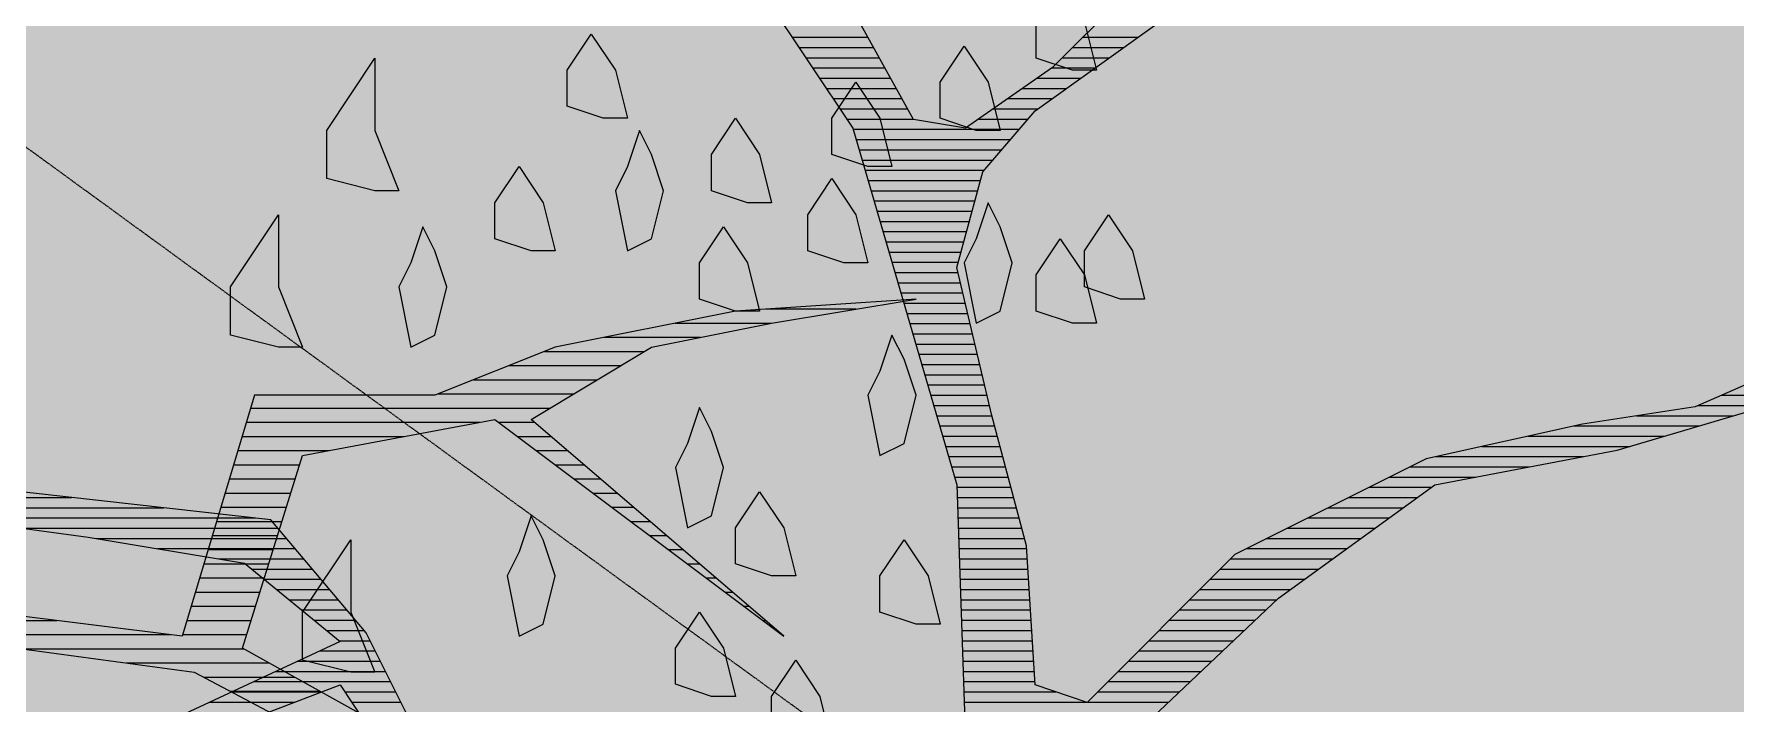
# Model space of a CAD drawing. Header units: millimetres. Extents: x -249630 to 95394, y -188036 to 109963.
# Drawn here: x -96741 to -95658, y 52581 to 53007 of the extents above; entities that cross this region are included whole.
import ezdxf

# ---------------------------------------------------------------- set-up
doc = ezdxf.new("R2010")
doc.units = ezdxf.units.MM
doc.linetypes.add('HIDDEN2', pattern=[4.7625, 3.175, -1.5875])
doc.layers.add('Arboles', color=86, linetype='Continuous')
doc.layers.add('Layer2', color=8, linetype='Continuous')

# ---------------------------------------------------------------- blocks, each defined once
blk = doc.blocks.new('A1')
at = {"color": 251}
for p, q in [((7.8663, 10.4481), (7.9405, 10.4481)), ((8.1507, 10.4481), (8.205, 10.4481)), ((7.873, 10.4381), (7.946, 10.4381)), ((8.1407, 10.4381), (8.191, 10.4381)), ((7.8797, 10.4281), (7.9516, 10.4281)), ((8.1307, 10.4281), (8.177, 10.4281)), ((7.8863, 10.4181), (7.9572, 10.4181)), ((8.1205, 10.4181), (8.163, 10.4181)), ((7.893, 10.4081), (7.9627, 10.4081)), ((7.8997, 10.3981), (7.9683, 10.3981)), ((8.0919, 10.3981), (8.135, 10.3981)), ((8.1062, 10.4081), (8.149, 10.4081)), ((7.9063, 10.3881), (7.9738, 10.3881)), ((8.0776, 10.3881), (8.121, 10.3881)), ((7.913, 10.3781), (7.9794, 10.3781)), ((8.0633, 10.3781), (8.107, 10.3781)), ((7.9197, 10.3681), (7.9849, 10.3681)), ((8.0491, 10.3681), (8.0974, 10.3681)), ((7.926, 10.3581), (8.0888, 10.3581)), ((7.9289, 10.3481), (8.0802, 10.3481)), ((7.9318, 10.3381), (8.0717, 10.3381)), ((7.9347, 10.3281), (8.0631, 10.3281)), ((7.9377, 10.3181), (8.0545, 10.3181)), ((7.9406, 10.3081), (8.0509, 10.3081)), ((7.9435, 10.2981), (8.0482, 10.2981)), ((7.9465, 10.2881), (8.0455, 10.2881)), ((7.9494, 10.2781), (8.0427, 10.2781)), ((7.9523, 10.2681), (8.04, 10.2681)), ((7.9552, 10.2581), (8.0373, 10.2581)), ((7.9582, 10.2481), (8.0345, 10.2481)), ((7.9611, 10.2381), (8.0318, 10.2381)), ((7.964, 10.2281), (8.0291, 10.2281)), ((7.9669, 10.2181), (8.0289, 10.2181)), ((7.9699, 10.2081), (8.0312, 10.2081)), ((7.9728, 10.1981), (8.0336, 10.1981)), ((7.9757, 10.1881), (8.0359, 10.1881)), ((7.9786, 10.1781), (8.0383, 10.1781)), ((7.9816, 10.1681), (8.0406, 10.1681)), ((7.9845, 10.1581), (8.043, 10.1581)), ((7.9874, 10.1481), (8.0454, 10.1481)), ((7.9904, 10.1381), (8.0477, 10.1381)), ((7.9933, 10.1281), (8.0501, 10.1281)), ((7.9962, 10.1181), (8.0524, 10.1181)), ((7.9991, 10.1081), (8.0548, 10.1081)), ((8.0021, 10.0981), (8.0571, 10.0981)), ((8.776, 10.0981), (8.855, 10.0981)), ((8.005, 10.0881), (8.0595, 10.0881)), ((8.7531, 10.0881), (8.8213, 10.0881)), ((8.0079, 10.0781), (8.0618, 10.0781)), ((8.6928, 10.0781), (8.7875, 10.0781)), ((8.0108, 10.0681), (8.0645, 10.0681)), ((8.6316, 10.0681), (8.7538, 10.0681)), ((8.0138, 10.0581), (8.0672, 10.0581)), ((8.0167, 10.0481), (8.0698, 10.0481)), ((8.5416, 10.0481), (8.6863, 10.0481)), ((8.5866, 10.0581), (8.72, 10.0581)), ((8.0196, 10.0381), (8.0725, 10.0381)), ((8.4966, 10.0381), (8.6406, 10.0381)), ((8.0225, 10.0281), (8.0752, 10.0281)), ((8.4712, 10.0281), (8.5881, 10.0281)), ((8.0255, 10.0181), (8.0778, 10.0181)), ((8.4512, 10.0181), (8.5356, 10.0181)), ((8.0278, 10.0081), (8.0805, 10.0081)), ((8.4312, 10.0081), (8.4922, 10.0081)), ((6.9151, 9.9981), (7.1609, 9.9981)), ((6.9383, 9.9881), (7.2509, 9.9881)), ((8.0281, 9.9981), (8.0832, 9.9981)), ((8.0285, 9.9881), (8.0858, 9.9881)), ((8.3912, 9.9881), (8.4645, 9.9881)), ((8.4112, 9.9981), (8.4783, 9.9981)), ((7.0403, 9.9781), (7.3409, 9.9781)), ((8.0288, 9.9781), (8.0885, 9.9781)), ((8.3712, 9.9781), (8.4506, 9.9781)), ((7.1137, 9.9681), (7.363, 9.9681)), ((8.0291, 9.9681), (8.0912, 9.9681)), ((8.3512, 9.9681), (8.4368, 9.9681)), ((7.1852, 9.9581), (7.3714, 9.9581)), ((8.0295, 9.9581), (8.0938, 9.9581)), ((8.3312, 9.9581), (8.423, 9.9581)), ((7.2452, 9.9481), (7.3799, 9.9481)), ((8.0298, 9.9481), (8.0959, 9.9481)), ((8.3112, 9.9481), (8.4091, 9.9481)), ((7.3052, 9.9381), (7.3883, 9.9381)), ((7.3375, 9.9281), (7.3968, 9.9281)), ((8.0301, 9.9381), (8.0965, 9.9381)), ((8.0305, 9.9281), (8.0972, 9.9281)), ((8.2855, 9.9281), (8.3814, 9.9281)), ((8.2955, 9.9381), (8.3953, 9.9381)), ((7.3497, 9.9181), (7.4053, 9.9181)), ((8.0308, 9.9181), (8.0978, 9.9181)), ((8.2755, 9.9181), (8.3676, 9.9181)), ((7.3619, 9.9081), (7.4137, 9.9081)), ((8.0311, 9.9081), (8.0984, 9.9081)), ((8.2655, 9.9081), (8.3537, 9.9081)), ((7.3742, 9.8981), (7.4222, 9.8981)), ((8.0315, 9.8981), (8.099, 9.8981)), ((8.2555, 9.8981), (8.3405, 9.8981)), ((7.3864, 9.8881), (7.4306, 9.8881)), ((8.0318, 9.8881), (8.0997, 9.8881)), ((8.2455, 9.8881), (8.3299, 9.8881)), ((7.3986, 9.8781), (7.4391, 9.8781)), ((7.4108, 9.8681), (7.4476, 9.8681)), ((8.0321, 9.8781), (8.1003, 9.8781)), ((8.0325, 9.8681), (8.1009, 9.8681)), ((8.2255, 9.8681), (8.3088, 9.8681)), ((8.2355, 9.8781), (8.3194, 9.8781)), ((7.423, 9.8581), (7.4533, 9.8581)), ((8.0328, 9.8581), (8.1015, 9.8581)), ((8.2155, 9.8581), (8.2982, 9.8581)), ((7.404, 9.8481), (7.4583, 9.8481)), ((8.0331, 9.8481), (8.1022, 9.8481)), ((8.2055, 9.8481), (8.2877, 9.8481)), ((7.3824, 9.8381), (7.4633, 9.8381)), ((8.0335, 9.8381), (8.1028, 9.8381)), ((8.1955, 9.8381), (8.2771, 9.8381)), ((7.3609, 9.8281), (7.4683, 9.8281)), ((8.0338, 9.8281), (8.1034, 9.8281)), ((8.1855, 9.8281), (8.2666, 9.8281)), ((7.3178, 9.8081), (7.4061, 9.8081)), ((7.3394, 9.8181), (7.4733, 9.8181)), ((7.4284, 9.8081), (7.4783, 9.8081)), ((8.0341, 9.8181), (8.104, 9.8181)), ((8.0345, 9.8081), (8.1245, 9.8081)), ((8.1655, 9.8081), (8.2455, 9.8081)), ((8.1755, 9.8181), (8.256, 9.8181)), ((7.2963, 9.7981), (7.3798, 9.7981)), ((7.4351, 9.7981), (7.4833, 9.7981)), ((8.0348, 9.7981), (8.1545, 9.7981)), ((8.1555, 9.7981), (8.2349, 9.7981)), ((9.2435, 9.3981), (9.3116, 9.3981)), ((9.308, 9.4081), (9.3715, 9.4081)), ((9.1935, 9.3881), (9.2616, 9.3881)), ((9.1511, 9.3781), (9.2217, 9.3781)), ((9.1261, 9.3681), (9.205, 9.3681)), ((9.1011, 9.3581), (9.1884, 9.3581)), ((8.9434, 9.3381), (9.155, 9.3381)), ((9.0761, 9.3481), (9.1717, 9.3481)), ((8.9404, 9.3281), (9.1055, 9.3281)), ((9.1189, 9.3281), (9.1441, 9.3281)), ((8.9374, 9.3181), (9.0521, 9.3181)), ((9.1322, 9.3181), (9.1558, 9.3181)), ((8.9344, 9.3081), (8.9988, 9.3081)), ((9.1456, 9.3081), (9.1674, 9.3081)), ((8.9314, 9.2981), (8.9781, 9.2981)), ((9.1589, 9.2981), (9.1791, 9.2981)), ((8.9254, 9.2781), (8.9719, 9.2781)), ((8.9284, 9.2881), (8.975, 9.2881)), ((9.1722, 9.2881), (9.1908, 9.2881)), ((9.1856, 9.2781), (9.2024, 9.2781)), ((8.9224, 9.2681), (8.9687, 9.2681)), ((9.1989, 9.2681), (9.2141, 9.2681)), ((8.9194, 9.2581), (8.9656, 9.2581)), ((9.2122, 9.2581), (9.2257, 9.2581)), ((8.9164, 9.2481), (8.9625, 9.2481)), ((9.2256, 9.2481), (9.2374, 9.2481)), ((8.9134, 9.2381), (8.9594, 9.2381)), ((9.2389, 9.2381), (9.2491, 9.2381)), ((8.9074, 9.2181), (8.9531, 9.2181)), ((8.9104, 9.2281), (8.9562, 9.2281)), ((9.2522, 9.2281), (9.2607, 9.2281)), ((9.2656, 9.2181), (9.2724, 9.2181)), ((9.3118, 9.2195), (9.2863, 9.228)), ((8.9044, 9.2081), (8.95, 9.2081)), ((9.2789, 9.2081), (9.2841, 9.2081)), ((8.9014, 9.1981), (8.9469, 9.1981)), ((9.2922, 9.1981), (9.2957, 9.1981)), ((8.466, 9.1881), (8.8067, 9.1881)), ((8.8984, 9.1881), (8.9437, 9.1881)), ((9.3056, 9.1881), (9.3074, 9.1881)), ((8.6912, 9.1781), (8.8867, 9.1781)), ((8.8954, 9.1781), (8.9406, 9.1781)), ((9.3189, 9.1781), (9.3191, 9.1781)), ((8.7821, 9.1681), (8.9384, 9.1681)), ((8.8555, 9.1581), (8.9564, 9.1581)), ((9.0142, 9.1515), (8.9802, 9.16)), ((8.9101, 9.1481), (8.9744, 9.1481)), ((9.0312, 9.1515), (9.0142, 9.1515)), ((8.9291, 9.1381), (8.9924, 9.1381))]:
    blk.add_line(p, q, dxfattribs=at)
at = {"layer": 'Arboles', "color": 7}
for p, q in [((7.7556, 10.6142), (7.9257, 10.3591)), ((7.9852, 10.3676), (7.9002, 10.5206)), ((8.1893, 10.4866), (8.1213, 10.4186)), ((8.1043, 10.3761), (8.2233, 10.4611)), ((8.1213, 10.4186), (8.0362, 10.3591)), ((8.0532, 10.3165), (8.1043, 10.3761)), ((8.0362, 10.3591), (7.9852, 10.3676)), ((7.9257, 10.3591), (8.0277, 10.0104)), ((8.0277, 10.223), (8.0532, 10.3165)), ((8.0617, 10.0784), (8.0277, 10.223)), ((8.8866, 10.1465), (8.7505, 10.0869)), ((8.674, 10.0444), (8.9036, 10.1124)), ((8.7505, 10.0869), (8.64, 10.0699)), ((8.0957, 9.9509), (8.0617, 10.0784)), ((8.64, 10.0699), (8.4869, 10.0359)), ((8.4869, 10.0359), (8.2998, 9.9424)), ((8.4954, 10.0104), (8.674, 10.0444)), ((7.3559, 9.9764), (6.9732, 10.0189)), ((8.0277, 10.0104), (8.0362, 9.7553)), ((8.3424, 9.8998), (8.4954, 10.0104)), ((6.9902, 9.9849), (7.1773, 9.9594)), ((7.4494, 9.8658), (7.3559, 9.9764)), ((7.1773, 9.9594), (7.3304, 9.9339)), ((8.1043, 9.8148), (8.0957, 9.9509)), ((8.2998, 9.9424), (8.1553, 9.7978)), ((7.3304, 9.9339), (7.4239, 9.8573)), ((8.1808, 9.7468), (8.3424, 9.8998)), ((7.4239, 9.8573), (7.1858, 9.7468)), ((7.5175, 9.7298), (7.4494, 9.8658)), ((7.1773, 9.7213), (7.4239, 9.8148)), ((7.4239, 9.8148), (7.509, 9.6872)), ((8.1553, 9.7978), (8.1043, 9.8148)), ((9.4139, 9.4151), (9.2863, 9.4066)), ((9.3118, 9.3981), (9.4139, 9.4151)), ((9.2863, 9.4066), (9.1587, 9.3811)), ((9.2268, 9.3811), (9.3118, 9.3981)), ((9.1587, 9.3811), (9.0737, 9.3471)), ((9.1417, 9.3301), (9.2268, 9.3811)), ((8.9461, 9.3471), (8.8951, 9.177)), ((9.0737, 9.3471), (8.9461, 9.3471)), ((8.9802, 9.3046), (9.1162, 9.3301)), ((9.1162, 9.3301), (9.3203, 9.177)), ((9.3203, 9.177), (9.1417, 9.3301)), ((8.9376, 9.1685), (8.9802, 9.3046)), ((8.8951, 9.177), (8.691, 9.2025)), ((8.7165, 9.177), (8.9036, 9.1515)), ((9.0907, 9.0835), (8.9376, 9.1685)), ((8.9036, 9.1515), (9.0652, 9.0664))]:
    blk.add_line(p, q, dxfattribs=at)
at = {"layer": 'Arboles'}
for p, q in [((9.1672, 9.5767), (9.1842, 9.6022)), ((9.1842, 9.6022), (9.2013, 9.5767)), ((9.4989, 9.5852), (9.4989, 9.6107)), ((9.5329, 9.6107), (9.5414, 9.5767)), ((9.4309, 9.5682), (9.4479, 9.5937)), ((9.4479, 9.5937), (9.4649, 9.5682)), ((8.9972, 9.5342), (9.0312, 9.5852)), ((9.0312, 9.5852), (9.0312, 9.5342)), ((9.5244, 9.5767), (9.4989, 9.5852)), ((9.1672, 9.5512), (9.1672, 9.5767)), ((9.2013, 9.5767), (9.2098, 9.5427)), ((9.3543, 9.5427), (9.3713, 9.5682)), ((9.3713, 9.5682), (9.3883, 9.5427)), ((9.4309, 9.5427), (9.4309, 9.5682)), ((9.4649, 9.5682), (9.4734, 9.5342)), ((9.5414, 9.5767), (9.5244, 9.5767)), ((9.1928, 9.5427), (9.1672, 9.5512)), ((9.2098, 9.5427), (9.1928, 9.5427)), ((9.2693, 9.5172), (9.2863, 9.5427)), ((9.2863, 9.5427), (9.3033, 9.5172)), ((9.3543, 9.5172), (9.3543, 9.5427)), ((9.3883, 9.5427), (9.3968, 9.5087)), ((9.4564, 9.5342), (9.4309, 9.5427)), ((8.9972, 9.5002), (8.9972, 9.5342)), ((9.0312, 9.5342), (9.0482, 9.4916)), ((9.2183, 9.5342), (9.2098, 9.5087)), ((9.2268, 9.5172), (9.2183, 9.5342)), ((9.4734, 9.5342), (9.4564, 9.5342)), ((9.1162, 9.4831), (9.1332, 9.5087)), ((9.1332, 9.5087), (9.1502, 9.4831)), ((9.2098, 9.5087), (9.2013, 9.4916)), ((9.2353, 9.4916), (9.2268, 9.5172)), ((9.2693, 9.4916), (9.2693, 9.5172)), ((9.3033, 9.5172), (9.3118, 9.4831)), ((9.3798, 9.5087), (9.3543, 9.5172)), ((9.3968, 9.5087), (9.3798, 9.5087)), ((9.0312, 9.4916), (8.9972, 9.5002)), ((9.3373, 9.4746), (9.3543, 9.5002)), ((9.3543, 9.5002), (9.3713, 9.4746)), ((9.0482, 9.4916), (9.0312, 9.4916)), ((9.1162, 9.4576), (9.1162, 9.4831)), ((9.1502, 9.4831), (9.1587, 9.4491)), ((9.2013, 9.4916), (9.2098, 9.4491)), ((9.2268, 9.4576), (9.2353, 9.4916)), ((9.2948, 9.4831), (9.2693, 9.4916)), ((9.3118, 9.4831), (9.2948, 9.4831)), ((9.4649, 9.4831), (9.4564, 9.4576)), ((9.4734, 9.4661), (9.4649, 9.4831)), ((8.9291, 9.4236), (8.9631, 9.4746)), ((8.9631, 9.4746), (8.9631, 9.4236)), ((9.3373, 9.4491), (9.3373, 9.4746)), ((9.3713, 9.4746), (9.3798, 9.4406)), ((9.5329, 9.4491), (9.5499, 9.4746)), ((9.5499, 9.4746), (9.5669, 9.4491)), ((9.0652, 9.4661), (9.0567, 9.4406)), ((9.0737, 9.4491), (9.0652, 9.4661)), ((9.2608, 9.4406), (9.2778, 9.4661)), ((9.2778, 9.4661), (9.2948, 9.4406)), ((9.4819, 9.4406), (9.4734, 9.4661)), ((9.0822, 9.4236), (9.0737, 9.4491)), ((9.1417, 9.4491), (9.1162, 9.4576)), ((9.1587, 9.4491), (9.1417, 9.4491)), ((9.2098, 9.4491), (9.2268, 9.4576)), ((9.3628, 9.4406), (9.3373, 9.4491)), ((9.4564, 9.4576), (9.4479, 9.4406)), ((9.4989, 9.4321), (9.5159, 9.4576)), ((9.5159, 9.4576), (9.5329, 9.4321)), ((9.5329, 9.4236), (9.5329, 9.4491)), ((9.5669, 9.4491), (9.5754, 9.4151)), ((9.0567, 9.4406), (9.0482, 9.4236)), ((9.2608, 9.4151), (9.2608, 9.4406)), ((9.2948, 9.4406), (9.3033, 9.4066)), ((9.3798, 9.4406), (9.3628, 9.4406)), ((9.4479, 9.4406), (9.4564, 9.3981)), ((9.4734, 9.4066), (9.4819, 9.4406)), ((8.9291, 9.3896), (8.9291, 9.4236)), ((8.9631, 9.4236), (8.9802, 9.3811)), ((9.0482, 9.4236), (9.0567, 9.3811)), ((9.0737, 9.3896), (9.0822, 9.4236)), ((9.4989, 9.4066), (9.4989, 9.4321)), ((9.5329, 9.4321), (9.5414, 9.3981)), ((9.5584, 9.4151), (9.5329, 9.4236)), ((9.2863, 9.4066), (9.2608, 9.4151)), ((9.5754, 9.4151), (9.5584, 9.4151)), ((9.3033, 9.4066), (9.2863, 9.4066)), ((9.4564, 9.3981), (9.4734, 9.4066)), ((9.5244, 9.3981), (9.4989, 9.4066)), ((9.5414, 9.3981), (9.5244, 9.3981)), ((8.9631, 9.3811), (8.9291, 9.3896)), ((9.0567, 9.3811), (9.0737, 9.3896)), ((9.3968, 9.3896), (9.3883, 9.3641)), ((9.4054, 9.3726), (9.3968, 9.3896)), ((8.9802, 9.3811), (8.9631, 9.3811)), ((9.3883, 9.3641), (9.3798, 9.3471)), ((9.4139, 9.3471), (9.4054, 9.3726)), ((9.2608, 9.3386), (9.2523, 9.3131)), ((9.2693, 9.3216), (9.2608, 9.3386)), ((9.3798, 9.3471), (9.3883, 9.3046)), ((9.4054, 9.3131), (9.4139, 9.3471)), ((9.2778, 9.2961), (9.2693, 9.3216)), ((9.2523, 9.3131), (9.2438, 9.2961)), ((9.3883, 9.3046), (9.4054, 9.3131)), ((9.2438, 9.2961), (9.2523, 9.2535)), ((9.2693, 9.262), (9.2778, 9.2961)), ((9.2863, 9.2535), (9.3033, 9.279)), ((9.3033, 9.279), (9.3203, 9.2535)), ((9.1417, 9.262), (9.1332, 9.2365)), ((9.1502, 9.245), (9.1417, 9.262)), ((9.2523, 9.2535), (9.2693, 9.262)), ((9.2863, 9.228), (9.2863, 9.2535)), ((9.3203, 9.2535), (9.3288, 9.2195)), ((8.9802, 9.194), (9.0142, 9.245)), ((9.0142, 9.245), (9.0142, 9.194)), ((9.1587, 9.2195), (9.1502, 9.245)), ((9.3883, 9.2195), (9.4054, 9.245)), ((9.4054, 9.245), (9.4224, 9.2195)), ((9.1332, 9.2365), (9.1247, 9.2195)), ((9.1247, 9.2195), (9.1332, 9.177)), ((9.1502, 9.1855), (9.1587, 9.2195)), ((9.3288, 9.2195), (9.3118, 9.2195)), ((9.3883, 9.194), (9.3883, 9.2195)), ((9.4224, 9.2195), (9.4309, 9.1855)), ((8.9802, 9.16), (8.9802, 9.194)), ((9.0142, 9.194), (9.0312, 9.1515)), ((9.2438, 9.1685), (9.2608, 9.194)), ((9.2608, 9.194), (9.2778, 9.1685)), ((9.4139, 9.1855), (9.3883, 9.194)), ((9.1332, 9.177), (9.1502, 9.1855)), ((9.4309, 9.1855), (9.4139, 9.1855)), ((9.2438, 9.143), (9.2438, 9.1685)), ((9.2778, 9.1685), (9.2863, 9.1345)), ((9.3118, 9.1345), (9.3288, 9.16)), ((9.3288, 9.16), (9.3458, 9.1345)), ((9.2693, 9.1345), (9.2438, 9.143)), ((9.2863, 9.1345), (9.2693, 9.1345)), ((9.3118, 9.109), (9.3118, 9.1345)), ((9.3458, 9.1345), (9.3543, 9.1005))]:
    blk.add_line(p, q, dxfattribs=at)

msp = doc.modelspace()

# ---------------------------------------------------------------- hatches: boundary and pattern name
at = {"layer": 'Arboles'}
h = msp.add_hatch(dxfattribs=at)
h.set_pattern_fill('AR-SAND', color=256, scale=5, angle=45, style=0, double=1)
h.set_pattern_definition([(82.5, (-230894.77, -222643.12), (-178.69067, 167.37674), [0, -193.04, 0, -215.9, 0, -206.375]), (52.5, (-230894.77, -222643.12), (-94.50546, 412.36643), [0, -104.14, 0, -173.99, 0, -66.675]), (12.5, (-231005.23, -222753.58), (279.14991, 280.16616), [0, -63.5, 0, -228.6, 0, -298.45]), (2.5, (-231005.23, -222753.58), (191.14055, 348.7754), [0, -31.75, 0, -149.86, 0, -171.45])])
h.paths.add_polyline_path([(-97702.993, 54540.273), (-98952.993, 54540.273), (-98952.993, 48040.273), (-87827.993, 48040.273), (-87827.993, 54540.273), (-93577.993, 54540.273)])
h.paths.add_polyline_path([(-94250.928, 50615.169, -1), (-94467.279, 50615.169, -1)], flags=16)
h.paths.add_polyline_path([(-94258.806, 50628.764), (-93048.928, 50628.764), (-93048.928, 50839.375), (-94258.806, 50839.375)], flags=24)
h.paths.add_polyline_path([(-94642.257, 50848.675), (-92877.939, 50848.675), (-92877.939, 51124.471), (-94642.257, 51124.471)], flags=24)

# ---------------------------------------------------------------- linework, layer by layer
at = {"layer": 'Layer2', "linetype": 'HIDDEN2', "ltscale": 0.15}
msp.add_lwpolyline([(-98952.993, 54540.273), (-86577.993, 45540.273)], dxfattribs=at)

# ---------------------------------------------------------------- block references
for p, xscale, yscale, zscale in [((-104651.818, 44364.803), 900.0000000000001, 900.0000000000001, 900.0000000000001), ((-101371.301, 46213.483), 650, 650, 650)]:
    msp.add_blockref('A1', p, dxfattribs=dict(xscale=xscale, yscale=yscale, zscale=zscale))

doc.saveas('drawing.dxf')
